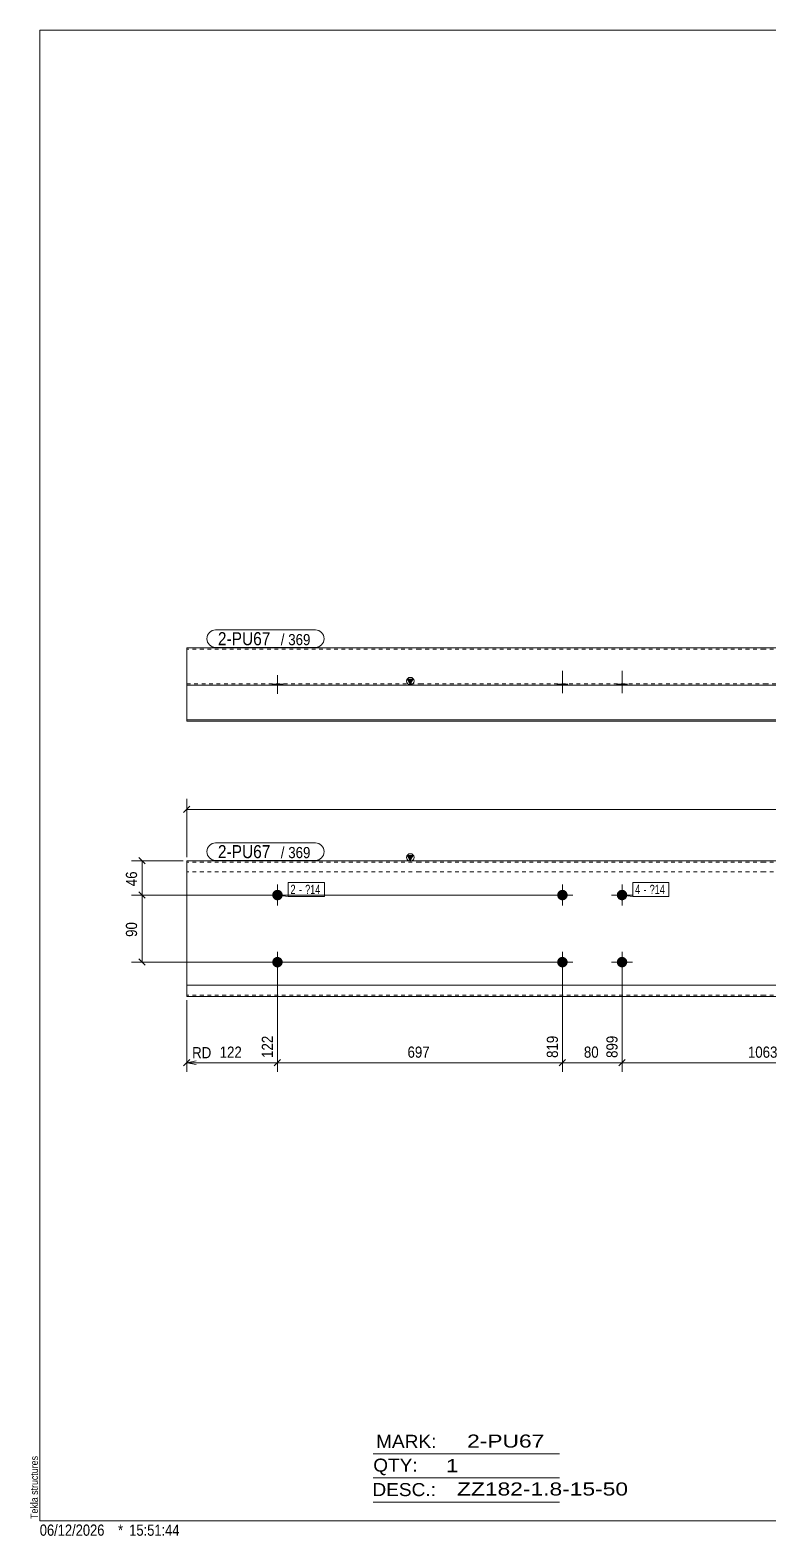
# Model space of a CAD drawing. Header units: millimetres. Extents: x 2 to 579, y 1 to 405.
# Drawn here: x 2.4 to 200.7, y 1 to 405 of the extents above; entities that cross this region are included whole.
import ezdxf

# ---------------------------------------------------------------- set-up
doc = ezdxf.new("R2010")
doc.units = ezdxf.units.MM
doc.linetypes.add('XKITLINE00', pattern=[0])
doc.linetypes.add('XKITLINE01', pattern=[4, 1, -1, 1, -1])
for name, color, linetype, lineweight in [('Bolt', 3, 'Continuous', 0), ('BoltMark', 7, 'Continuous', 0), ('Dimensions', 7, 'Continuous', 0), ('DrawingSheet', 5, 'Continuous', 0), ('OtherObjectType', 7, 'Continuous', 0), ('Part', 2, 'Continuous', 0), ('PartMark', 7, 'Continuous', 0)]:
    doc.layers.add(name, color=color, linetype=linetype, lineweight=lineweight)
doc.styles.add('ARIAL', font='ARIAL.TTF')
doc.styles.add('ARIAL_NARROW', font='ARIALN.TTF')

# ---------------------------------------------------------------- blocks, each defined once
blk = doc.blocks.new('*A1')
at = {"layer": 'Bolt'}
for points in [[(146.68, 172.88), (146.68, 172.84), (146.68, 172.81), (146.67, 172.77), (146.67, 172.74), (146.66, 172.7), (146.66, 172.67), (146.65, 172.64), (146.65, 172.6), (146.64, 172.57), (146.63, 172.54), (146.62, 172.5), (146.61, 172.47), (146.6, 172.44), (146.59, 172.41), (146.57, 172.37), (146.56, 172.34), (146.55, 172.31), (146.53, 172.28), (146.51, 172.25), (146.5, 172.22), (146.48, 172.19), (146.46, 172.16), (146.44, 172.13), (146.42, 172.1), (146.4, 172.08), (146.38, 172.05), (146.36, 172.02), (146.34, 172), (146.32, 171.97), (146.29, 171.94), (146.27, 171.92), (146.25, 171.9), (146.22, 171.87), (146.19, 171.85), (146.17, 171.83), (146.14, 171.81), (146.11, 171.79), (146.09, 171.77), (146.06, 171.75), (146.03, 171.73), (146, 171.71), (145.97, 171.69), (145.94, 171.68), (145.91, 171.66), (145.88, 171.64), (145.85, 171.63), (145.82, 171.62), (145.78, 171.6), (145.75, 171.59), (145.72, 171.58), (145.69, 171.57), (145.65, 171.56), (145.62, 171.55), (145.59, 171.54), (145.55, 171.54), (145.52, 171.53), (145.49, 171.53), (145.45, 171.52), (145.42, 171.52), (145.38, 171.51), (145.35, 171.51), (145.31, 171.51), (145.28, 171.51), (145.25, 171.51), (145.21, 171.51), (145.18, 171.51), (145.14, 171.52), (145.11, 171.52), (145.07, 171.53), (145.04, 171.53), (145.01, 171.54), (144.97, 171.54), (144.94, 171.55), (144.91, 171.56), (144.87, 171.57), (144.84, 171.58), (144.81, 171.59), (144.78, 171.6), (144.74, 171.62), (144.71, 171.63), (144.68, 171.64), (144.65, 171.66), (144.62, 171.68), (144.59, 171.69), (144.56, 171.71), (144.53, 171.73), (144.5, 171.75), (144.47, 171.77), (144.45, 171.79), (144.42, 171.81), (144.39, 171.83), (144.37, 171.85), (144.34, 171.87), (144.31, 171.9), (144.29, 171.92), (144.27, 171.94), (144.24, 171.97), (144.22, 172), (144.2, 172.02), (144.18, 172.05), (144.16, 172.08), (144.14, 172.1), (144.12, 172.13), (144.1, 172.16), (144.08, 172.19), (144.06, 172.22), (144.05, 172.25), (144.03, 172.28), (144.01, 172.31), (144, 172.34), (143.99, 172.37), (143.97, 172.41), (143.96, 172.44), (143.95, 172.47), (143.94, 172.5), (143.93, 172.54), (143.92, 172.57), (143.91, 172.6), (143.91, 172.64), (143.9, 172.67), (143.89, 172.7), (143.89, 172.74), (143.89, 172.77), (143.88, 172.81), (143.88, 172.84), (143.88, 172.88), (143.88, 172.91), (143.88, 172.94), (143.88, 172.98), (143.88, 173.01), (143.89, 173.05), (143.89, 173.08), (143.89, 173.12), (143.9, 173.15), (143.91, 173.18), (143.91, 173.22), (143.92, 173.25), (143.93, 173.28), (143.94, 173.32), (143.95, 173.35), (143.96, 173.38), (143.97, 173.41), (143.99, 173.45), (144, 173.48), (144.01, 173.51), (144.03, 173.54), (144.05, 173.57), (144.06, 173.6), (144.08, 173.63), (144.1, 173.66), (144.12, 173.69), (144.14, 173.72), (144.16, 173.74), (144.18, 173.77), (144.2, 173.8), (144.22, 173.82), (144.24, 173.85), (144.27, 173.88), (144.29, 173.9), (144.31, 173.92), (144.34, 173.95), (144.37, 173.97), (144.39, 173.99), (144.42, 174.01), (144.45, 174.03), (144.47, 174.05), (144.5, 174.07), (144.53, 174.09), (144.56, 174.11), (144.59, 174.13), (144.62, 174.14), (144.65, 174.16), (144.68, 174.18), (144.71, 174.19), (144.74, 174.2), (144.78, 174.22), (144.81, 174.23), (144.84, 174.24), (144.87, 174.25), (144.91, 174.26), (144.94, 174.27), (144.97, 174.28), (145.01, 174.28), (145.04, 174.29), (145.07, 174.29), (145.11, 174.3), (145.14, 174.3), (145.18, 174.31), (145.21, 174.31), (145.25, 174.31), (145.28, 174.31), (145.31, 174.31), (145.35, 174.31), (145.38, 174.31), (145.42, 174.3), (145.45, 174.3), (145.49, 174.29), (145.52, 174.29), (145.55, 174.28), (145.59, 174.28), (145.62, 174.27), (145.65, 174.26), (145.69, 174.25), (145.72, 174.24), (145.75, 174.23), (145.78, 174.22), (145.82, 174.2), (145.85, 174.19), (145.88, 174.18), (145.91, 174.16), (145.94, 174.14), (145.97, 174.13), (146, 174.11), (146.03, 174.09), (146.06, 174.07), (146.09, 174.05), (146.11, 174.03), (146.14, 174.01), (146.17, 173.99), (146.19, 173.97), (146.22, 173.95), (146.25, 173.92), (146.27, 173.9), (146.29, 173.88), (146.32, 173.85), (146.34, 173.82), (146.36, 173.8), (146.38, 173.77), (146.4, 173.74), (146.42, 173.72), (146.44, 173.69), (146.46, 173.66), (146.48, 173.63), (146.5, 173.6), (146.51, 173.57), (146.53, 173.54), (146.55, 173.51), (146.56, 173.48), (146.57, 173.45), (146.59, 173.41), (146.6, 173.38), (146.61, 173.35), (146.62, 173.32), (146.63, 173.28), (146.64, 173.25), (146.65, 173.22), (146.65, 173.18), (146.66, 173.15), (146.66, 173.12), (146.67, 173.08), (146.67, 173.05), (146.68, 173.01), (146.68, 172.98), (146.68, 172.94), (146.68, 172.91)], [(162.68, 172.88), (162.68, 172.84), (162.68, 172.81), (162.67, 172.77), (162.67, 172.74), (162.66, 172.7), (162.66, 172.67), (162.65, 172.64), (162.65, 172.6), (162.64, 172.57), (162.63, 172.54), (162.62, 172.5), (162.61, 172.47), (162.6, 172.44), (162.59, 172.41), (162.57, 172.37), (162.56, 172.34), (162.55, 172.31), (162.53, 172.28), (162.51, 172.25), (162.5, 172.22), (162.48, 172.19), (162.46, 172.16), (162.44, 172.13), (162.42, 172.1), (162.4, 172.08), (162.38, 172.05), (162.36, 172.02), (162.34, 172), (162.32, 171.97), (162.29, 171.94), (162.27, 171.92), (162.25, 171.9), (162.22, 171.87), (162.19, 171.85), (162.17, 171.83), (162.14, 171.81), (162.11, 171.79), (162.09, 171.77), (162.06, 171.75), (162.03, 171.73), (162, 171.71), (161.97, 171.69), (161.94, 171.68), (161.91, 171.66), (161.88, 171.64), (161.85, 171.63), (161.82, 171.62), (161.78, 171.6), (161.75, 171.59), (161.72, 171.58), (161.69, 171.57), (161.65, 171.56), (161.62, 171.55), (161.59, 171.54), (161.55, 171.54), (161.52, 171.53), (161.49, 171.53), (161.45, 171.52), (161.42, 171.52), (161.38, 171.51), (161.35, 171.51), (161.31, 171.51), (161.28, 171.51), (161.25, 171.51), (161.21, 171.51), (161.18, 171.51), (161.14, 171.52), (161.11, 171.52), (161.07, 171.53), (161.04, 171.53), (161.01, 171.54), (160.97, 171.54), (160.94, 171.55), (160.91, 171.56), (160.87, 171.57), (160.84, 171.58), (160.81, 171.59), (160.78, 171.6), (160.74, 171.62), (160.71, 171.63), (160.68, 171.64), (160.65, 171.66), (160.62, 171.68), (160.59, 171.69), (160.56, 171.71), (160.53, 171.73), (160.5, 171.75), (160.47, 171.77), (160.45, 171.79), (160.42, 171.81), (160.39, 171.83), (160.37, 171.85), (160.34, 171.87), (160.31, 171.9), (160.29, 171.92), (160.27, 171.94), (160.24, 171.97), (160.22, 172), (160.2, 172.02), (160.18, 172.05), (160.16, 172.08), (160.14, 172.1), (160.12, 172.13), (160.1, 172.16), (160.08, 172.19), (160.06, 172.22), (160.05, 172.25), (160.03, 172.28), (160.01, 172.31), (160, 172.34), (159.99, 172.37), (159.97, 172.41), (159.96, 172.44), (159.95, 172.47), (159.94, 172.5), (159.93, 172.54), (159.92, 172.57), (159.91, 172.6), (159.91, 172.64), (159.9, 172.67), (159.89, 172.7), (159.89, 172.74), (159.89, 172.77), (159.88, 172.81), (159.88, 172.84), (159.88, 172.88), (159.88, 172.91), (159.88, 172.94), (159.88, 172.98), (159.88, 173.01), (159.89, 173.05), (159.89, 173.08), (159.89, 173.12), (159.9, 173.15), (159.91, 173.18), (159.91, 173.22), (159.92, 173.25), (159.93, 173.28), (159.94, 173.32), (159.95, 173.35), (159.96, 173.38), (159.97, 173.41), (159.99, 173.45), (160, 173.48), (160.01, 173.51), (160.03, 173.54), (160.05, 173.57), (160.06, 173.6), (160.08, 173.63), (160.1, 173.66), (160.12, 173.69), (160.14, 173.72), (160.16, 173.74), (160.18, 173.77), (160.2, 173.8), (160.22, 173.82), (160.24, 173.85), (160.27, 173.88), (160.29, 173.9), (160.31, 173.92), (160.34, 173.95), (160.37, 173.97), (160.39, 173.99), (160.42, 174.01), (160.45, 174.03), (160.47, 174.05), (160.5, 174.07), (160.53, 174.09), (160.56, 174.11), (160.59, 174.13), (160.62, 174.14), (160.65, 174.16), (160.68, 174.18), (160.71, 174.19), (160.74, 174.2), (160.78, 174.22), (160.81, 174.23), (160.84, 174.24), (160.87, 174.25), (160.91, 174.26), (160.94, 174.27), (160.97, 174.28), (161.01, 174.28), (161.04, 174.29), (161.07, 174.29), (161.11, 174.3), (161.14, 174.3), (161.18, 174.31), (161.21, 174.31), (161.25, 174.31), (161.28, 174.31), (161.31, 174.31), (161.35, 174.31), (161.38, 174.31), (161.42, 174.3), (161.45, 174.3), (161.49, 174.29), (161.52, 174.29), (161.55, 174.28), (161.59, 174.28), (161.62, 174.27), (161.65, 174.26), (161.69, 174.25), (161.72, 174.24), (161.75, 174.23), (161.78, 174.22), (161.82, 174.2), (161.85, 174.19), (161.88, 174.18), (161.91, 174.16), (161.94, 174.14), (161.97, 174.13), (162, 174.11), (162.03, 174.09), (162.06, 174.07), (162.09, 174.05), (162.11, 174.03), (162.14, 174.01), (162.17, 173.99), (162.19, 173.97), (162.22, 173.95), (162.25, 173.92), (162.27, 173.9), (162.29, 173.88), (162.32, 173.85), (162.34, 173.82), (162.36, 173.8), (162.38, 173.77), (162.4, 173.74), (162.42, 173.72), (162.44, 173.69), (162.46, 173.66), (162.48, 173.63), (162.5, 173.6), (162.51, 173.57), (162.53, 173.54), (162.55, 173.51), (162.56, 173.48), (162.57, 173.45), (162.59, 173.41), (162.6, 173.38), (162.61, 173.35), (162.62, 173.32), (162.63, 173.28), (162.64, 173.25), (162.65, 173.22), (162.65, 173.18), (162.66, 173.15), (162.66, 173.12), (162.67, 173.08), (162.67, 173.05), (162.68, 173.01), (162.68, 172.98), (162.68, 172.94), (162.68, 172.91)], [(146.68, 154.88), (146.68, 154.84), (146.68, 154.81), (146.67, 154.77), (146.67, 154.74), (146.66, 154.7), (146.66, 154.67), (146.65, 154.64), (146.65, 154.6), (146.64, 154.57), (146.63, 154.54), (146.62, 154.5), (146.61, 154.47), (146.6, 154.44), (146.59, 154.41), (146.57, 154.37), (146.56, 154.34), (146.55, 154.31), (146.53, 154.28), (146.51, 154.25), (146.5, 154.22), (146.48, 154.19), (146.46, 154.16), (146.44, 154.13), (146.42, 154.1), (146.4, 154.08), (146.38, 154.05), (146.36, 154.02), (146.34, 154), (146.32, 153.97), (146.29, 153.94), (146.27, 153.92), (146.25, 153.9), (146.22, 153.87), (146.19, 153.85), (146.17, 153.83), (146.14, 153.81), (146.11, 153.79), (146.09, 153.77), (146.06, 153.75), (146.03, 153.73), (146, 153.71), (145.97, 153.69), (145.94, 153.68), (145.91, 153.66), (145.88, 153.64), (145.85, 153.63), (145.82, 153.62), (145.78, 153.6), (145.75, 153.59), (145.72, 153.58), (145.69, 153.57), (145.65, 153.56), (145.62, 153.55), (145.59, 153.54), (145.55, 153.54), (145.52, 153.53), (145.49, 153.53), (145.45, 153.52), (145.42, 153.52), (145.38, 153.51), (145.35, 153.51), (145.31, 153.51), (145.28, 153.51), (145.25, 153.51), (145.21, 153.51), (145.18, 153.51), (145.14, 153.52), (145.11, 153.52), (145.07, 153.53), (145.04, 153.53), (145.01, 153.54), (144.97, 153.54), (144.94, 153.55), (144.91, 153.56), (144.87, 153.57), (144.84, 153.58), (144.81, 153.59), (144.78, 153.6), (144.74, 153.62), (144.71, 153.63), (144.68, 153.64), (144.65, 153.66), (144.62, 153.68), (144.59, 153.69), (144.56, 153.71), (144.53, 153.73), (144.5, 153.75), (144.47, 153.77), (144.45, 153.79), (144.42, 153.81), (144.39, 153.83), (144.37, 153.85), (144.34, 153.87), (144.31, 153.9), (144.29, 153.92), (144.27, 153.94), (144.24, 153.97), (144.22, 154), (144.2, 154.02), (144.18, 154.05), (144.16, 154.08), (144.14, 154.1), (144.12, 154.13), (144.1, 154.16), (144.08, 154.19), (144.06, 154.22), (144.05, 154.25), (144.03, 154.28), (144.01, 154.31), (144, 154.34), (143.99, 154.37), (143.97, 154.41), (143.96, 154.44), (143.95, 154.47), (143.94, 154.5), (143.93, 154.54), (143.92, 154.57), (143.91, 154.6), (143.91, 154.64), (143.9, 154.67), (143.89, 154.7), (143.89, 154.74), (143.89, 154.77), (143.88, 154.81), (143.88, 154.84), (143.88, 154.88), (143.88, 154.91), (143.88, 154.94), (143.88, 154.98), (143.88, 155.01), (143.89, 155.05), (143.89, 155.08), (143.89, 155.12), (143.9, 155.15), (143.91, 155.18), (143.91, 155.22), (143.92, 155.25), (143.93, 155.28), (143.94, 155.32), (143.95, 155.35), (143.96, 155.38), (143.97, 155.41), (143.99, 155.45), (144, 155.48), (144.01, 155.51), (144.03, 155.54), (144.05, 155.57), (144.06, 155.6), (144.08, 155.63), (144.1, 155.66), (144.12, 155.69), (144.14, 155.72), (144.16, 155.74), (144.18, 155.77), (144.2, 155.8), (144.22, 155.82), (144.24, 155.85), (144.27, 155.88), (144.29, 155.9), (144.31, 155.92), (144.34, 155.95), (144.37, 155.97), (144.39, 155.99), (144.42, 156.01), (144.45, 156.03), (144.47, 156.05), (144.5, 156.07), (144.53, 156.09), (144.56, 156.11), (144.59, 156.13), (144.62, 156.14), (144.65, 156.16), (144.68, 156.18), (144.71, 156.19), (144.74, 156.2), (144.78, 156.22), (144.81, 156.23), (144.84, 156.24), (144.87, 156.25), (144.91, 156.26), (144.94, 156.27), (144.97, 156.28), (145.01, 156.28), (145.04, 156.29), (145.07, 156.29), (145.11, 156.3), (145.14, 156.3), (145.18, 156.31), (145.21, 156.31), (145.25, 156.31), (145.28, 156.31), (145.31, 156.31), (145.35, 156.31), (145.38, 156.31), (145.42, 156.3), (145.45, 156.3), (145.49, 156.29), (145.52, 156.29), (145.55, 156.28), (145.59, 156.28), (145.62, 156.27), (145.65, 156.26), (145.69, 156.25), (145.72, 156.24), (145.75, 156.23), (145.78, 156.22), (145.82, 156.2), (145.85, 156.19), (145.88, 156.18), (145.91, 156.16), (145.94, 156.14), (145.97, 156.13), (146, 156.11), (146.03, 156.09), (146.06, 156.07), (146.09, 156.05), (146.11, 156.03), (146.14, 156.01), (146.17, 155.99), (146.19, 155.97), (146.22, 155.95), (146.25, 155.92), (146.27, 155.9), (146.29, 155.88), (146.32, 155.85), (146.34, 155.82), (146.36, 155.8), (146.38, 155.77), (146.4, 155.74), (146.42, 155.72), (146.44, 155.69), (146.46, 155.66), (146.48, 155.63), (146.5, 155.6), (146.51, 155.57), (146.53, 155.54), (146.55, 155.51), (146.56, 155.48), (146.57, 155.45), (146.59, 155.41), (146.6, 155.38), (146.61, 155.35), (146.62, 155.32), (146.63, 155.28), (146.64, 155.25), (146.65, 155.22), (146.65, 155.18), (146.66, 155.15), (146.66, 155.12), (146.67, 155.08), (146.67, 155.05), (146.68, 155.01), (146.68, 154.98), (146.68, 154.94), (146.68, 154.91)], [(162.68, 154.88), (162.68, 154.84), (162.68, 154.81), (162.67, 154.77), (162.67, 154.74), (162.66, 154.7), (162.66, 154.67), (162.65, 154.64), (162.65, 154.6), (162.64, 154.57), (162.63, 154.54), (162.62, 154.5), (162.61, 154.47), (162.6, 154.44), (162.59, 154.41), (162.57, 154.37), (162.56, 154.34), (162.55, 154.31), (162.53, 154.28), (162.51, 154.25), (162.5, 154.22), (162.48, 154.19), (162.46, 154.16), (162.44, 154.13), (162.42, 154.1), (162.4, 154.08), (162.38, 154.05), (162.36, 154.02), (162.34, 154), (162.32, 153.97), (162.29, 153.94), (162.27, 153.92), (162.25, 153.9), (162.22, 153.87), (162.19, 153.85), (162.17, 153.83), (162.14, 153.81), (162.11, 153.79), (162.09, 153.77), (162.06, 153.75), (162.03, 153.73), (162, 153.71), (161.97, 153.69), (161.94, 153.68), (161.91, 153.66), (161.88, 153.64), (161.85, 153.63), (161.82, 153.62), (161.78, 153.6), (161.75, 153.59), (161.72, 153.58), (161.69, 153.57), (161.65, 153.56), (161.62, 153.55), (161.59, 153.54), (161.55, 153.54), (161.52, 153.53), (161.49, 153.53), (161.45, 153.52), (161.42, 153.52), (161.38, 153.51), (161.35, 153.51), (161.31, 153.51), (161.28, 153.51), (161.25, 153.51), (161.21, 153.51), (161.18, 153.51), (161.14, 153.52), (161.11, 153.52), (161.07, 153.53), (161.04, 153.53), (161.01, 153.54), (160.97, 153.54), (160.94, 153.55), (160.91, 153.56), (160.87, 153.57), (160.84, 153.58), (160.81, 153.59), (160.78, 153.6), (160.74, 153.62), (160.71, 153.63), (160.68, 153.64), (160.65, 153.66), (160.62, 153.68), (160.59, 153.69), (160.56, 153.71), (160.53, 153.73), (160.5, 153.75), (160.47, 153.77), (160.45, 153.79), (160.42, 153.81), (160.39, 153.83), (160.37, 153.85), (160.34, 153.87), (160.31, 153.9), (160.29, 153.92), (160.27, 153.94), (160.24, 153.97), (160.22, 154), (160.2, 154.02), (160.18, 154.05), (160.16, 154.08), (160.14, 154.1), (160.12, 154.13), (160.1, 154.16), (160.08, 154.19), (160.06, 154.22), (160.05, 154.25), (160.03, 154.28), (160.01, 154.31), (160, 154.34), (159.99, 154.37), (159.97, 154.41), (159.96, 154.44), (159.95, 154.47), (159.94, 154.5), (159.93, 154.54), (159.92, 154.57), (159.91, 154.6), (159.91, 154.64), (159.9, 154.67), (159.89, 154.7), (159.89, 154.74), (159.89, 154.77), (159.88, 154.81), (159.88, 154.84), (159.88, 154.88), (159.88, 154.91), (159.88, 154.94), (159.88, 154.98), (159.88, 155.01), (159.89, 155.05), (159.89, 155.08), (159.89, 155.12), (159.9, 155.15), (159.91, 155.18), (159.91, 155.22), (159.92, 155.25), (159.93, 155.28), (159.94, 155.32), (159.95, 155.35), (159.96, 155.38), (159.97, 155.41), (159.99, 155.45), (160, 155.48), (160.01, 155.51), (160.03, 155.54), (160.05, 155.57), (160.06, 155.6), (160.08, 155.63), (160.1, 155.66), (160.12, 155.69), (160.14, 155.72), (160.16, 155.74), (160.18, 155.77), (160.2, 155.8), (160.22, 155.82), (160.24, 155.85), (160.27, 155.88), (160.29, 155.9), (160.31, 155.92), (160.34, 155.95), (160.37, 155.97), (160.39, 155.99), (160.42, 156.01), (160.45, 156.03), (160.47, 156.05), (160.5, 156.07), (160.53, 156.09), (160.56, 156.11), (160.59, 156.13), (160.62, 156.14), (160.65, 156.16), (160.68, 156.18), (160.71, 156.19), (160.74, 156.2), (160.78, 156.22), (160.81, 156.23), (160.84, 156.24), (160.87, 156.25), (160.91, 156.26), (160.94, 156.27), (160.97, 156.28), (161.01, 156.28), (161.04, 156.29), (161.07, 156.29), (161.11, 156.3), (161.14, 156.3), (161.18, 156.31), (161.21, 156.31), (161.25, 156.31), (161.28, 156.31), (161.31, 156.31), (161.35, 156.31), (161.38, 156.31), (161.42, 156.3), (161.45, 156.3), (161.49, 156.29), (161.52, 156.29), (161.55, 156.28), (161.59, 156.28), (161.62, 156.27), (161.65, 156.26), (161.69, 156.25), (161.72, 156.24), (161.75, 156.23), (161.78, 156.22), (161.82, 156.2), (161.85, 156.19), (161.88, 156.18), (161.91, 156.16), (161.94, 156.14), (161.97, 156.13), (162, 156.11), (162.03, 156.09), (162.06, 156.07), (162.09, 156.05), (162.11, 156.03), (162.14, 156.01), (162.17, 155.99), (162.19, 155.97), (162.22, 155.95), (162.25, 155.92), (162.27, 155.9), (162.29, 155.88), (162.32, 155.85), (162.34, 155.82), (162.36, 155.8), (162.38, 155.77), (162.4, 155.74), (162.42, 155.72), (162.44, 155.69), (162.46, 155.66), (162.48, 155.63), (162.5, 155.6), (162.51, 155.57), (162.53, 155.54), (162.55, 155.51), (162.56, 155.48), (162.57, 155.45), (162.59, 155.41), (162.6, 155.38), (162.61, 155.35), (162.62, 155.32), (162.63, 155.28), (162.64, 155.25), (162.65, 155.22), (162.65, 155.18), (162.66, 155.15), (162.66, 155.12), (162.67, 155.08), (162.67, 155.05), (162.68, 155.01), (162.68, 154.98), (162.68, 154.94), (162.68, 154.91)]]:
    blk.add_hatch(color=3, dxfattribs=at).paths.add_polyline_path(points, flags=17)
at = {"layer": 'Bolt', "color": 3, "linetype": 'XKITLINE00', "lineweight": 0}
for p, q in [((145.28, 175.71), (145.28, 170.11)), ((161.28, 175.71), (161.28, 170.11)), ((148.08, 172.91), (142.48, 172.91)), ((164.08, 172.91), (158.48, 172.91)), ((145.28, 157.71), (145.28, 152.11)), ((161.28, 157.71), (161.28, 152.11)), ((148.08, 154.91), (142.48, 154.91)), ((164.08, 154.91), (158.48, 154.91))]:
    blk.add_line(p, q, dxfattribs=at)
blk = doc.blocks.new('*A2')
at = {"layer": 'Bolt'}
for points in [[(70.19, 172.88), (70.19, 172.84), (70.19, 172.81), (70.19, 172.77), (70.18, 172.74), (70.18, 172.7), (70.17, 172.67), (70.16, 172.64), (70.16, 172.6), (70.15, 172.57), (70.14, 172.54), (70.13, 172.5), (70.12, 172.47), (70.11, 172.44), (70.1, 172.41), (70.09, 172.37), (70.07, 172.34), (70.06, 172.31), (70.04, 172.28), (70.03, 172.25), (70.01, 172.22), (69.99, 172.19), (69.97, 172.16), (69.96, 172.13), (69.94, 172.1), (69.92, 172.08), (69.9, 172.05), (69.87, 172.02), (69.85, 172), (69.83, 171.97), (69.81, 171.94), (69.78, 171.92), (69.76, 171.9), (69.73, 171.87), (69.71, 171.85), (69.68, 171.83), (69.65, 171.81), (69.63, 171.79), (69.6, 171.77), (69.57, 171.75), (69.54, 171.73), (69.51, 171.71), (69.48, 171.69), (69.45, 171.68), (69.42, 171.66), (69.39, 171.64), (69.36, 171.63), (69.33, 171.62), (69.3, 171.6), (69.26, 171.59), (69.23, 171.58), (69.2, 171.57), (69.17, 171.56), (69.13, 171.55), (69.1, 171.54), (69.07, 171.54), (69.03, 171.53), (69, 171.53), (68.96, 171.52), (68.93, 171.52), (68.89, 171.51), (68.86, 171.51), (68.83, 171.51), (68.79, 171.51), (68.76, 171.51), (68.72, 171.51), (68.69, 171.51), (68.65, 171.52), (68.62, 171.52), (68.59, 171.53), (68.55, 171.53), (68.52, 171.54), (68.49, 171.54), (68.45, 171.55), (68.42, 171.56), (68.39, 171.57), (68.35, 171.58), (68.32, 171.59), (68.29, 171.6), (68.26, 171.62), (68.22, 171.63), (68.19, 171.64), (68.16, 171.66), (68.13, 171.68), (68.1, 171.69), (68.07, 171.71), (68.04, 171.73), (68.01, 171.75), (67.99, 171.77), (67.96, 171.79), (67.93, 171.81), (67.9, 171.83), (67.88, 171.85), (67.85, 171.87), (67.83, 171.9), (67.8, 171.92), (67.78, 171.94), (67.75, 171.97), (67.73, 172), (67.71, 172.02), (67.69, 172.05), (67.67, 172.08), (67.65, 172.1), (67.63, 172.13), (67.61, 172.16), (67.59, 172.19), (67.57, 172.22), (67.56, 172.25), (67.54, 172.28), (67.53, 172.31), (67.51, 172.34), (67.5, 172.37), (67.49, 172.41), (67.47, 172.44), (67.46, 172.47), (67.45, 172.5), (67.44, 172.54), (67.43, 172.57), (67.43, 172.6), (67.42, 172.64), (67.41, 172.67), (67.41, 172.7), (67.4, 172.74), (67.4, 172.77), (67.4, 172.81), (67.39, 172.84), (67.39, 172.88), (67.39, 172.91), (67.39, 172.94), (67.39, 172.98), (67.4, 173.01), (67.4, 173.05), (67.4, 173.08), (67.41, 173.12), (67.41, 173.15), (67.42, 173.18), (67.43, 173.22), (67.43, 173.25), (67.44, 173.28), (67.45, 173.32), (67.46, 173.35), (67.47, 173.38), (67.49, 173.41), (67.5, 173.45), (67.51, 173.48), (67.53, 173.51), (67.54, 173.54), (67.56, 173.57), (67.57, 173.6), (67.59, 173.63), (67.61, 173.66), (67.63, 173.69), (67.65, 173.72), (67.67, 173.74), (67.69, 173.77), (67.71, 173.8), (67.73, 173.82), (67.75, 173.85), (67.78, 173.88), (67.8, 173.9), (67.83, 173.92), (67.85, 173.95), (67.88, 173.97), (67.9, 173.99), (67.93, 174.01), (67.96, 174.03), (67.99, 174.05), (68.01, 174.07), (68.04, 174.09), (68.07, 174.11), (68.1, 174.13), (68.13, 174.14), (68.16, 174.16), (68.19, 174.18), (68.22, 174.19), (68.26, 174.2), (68.29, 174.22), (68.32, 174.23), (68.35, 174.24), (68.39, 174.25), (68.42, 174.26), (68.45, 174.27), (68.49, 174.28), (68.52, 174.28), (68.55, 174.29), (68.59, 174.29), (68.62, 174.3), (68.65, 174.3), (68.69, 174.31), (68.72, 174.31), (68.76, 174.31), (68.79, 174.31), (68.83, 174.31), (68.86, 174.31), (68.89, 174.31), (68.93, 174.3), (68.96, 174.3), (69, 174.29), (69.03, 174.29), (69.07, 174.28), (69.1, 174.28), (69.13, 174.27), (69.17, 174.26), (69.2, 174.25), (69.23, 174.24), (69.26, 174.23), (69.3, 174.22), (69.33, 174.2), (69.36, 174.19), (69.39, 174.18), (69.42, 174.16), (69.45, 174.14), (69.48, 174.13), (69.51, 174.11), (69.54, 174.09), (69.57, 174.07), (69.6, 174.05), (69.63, 174.03), (69.65, 174.01), (69.68, 173.99), (69.71, 173.97), (69.73, 173.95), (69.76, 173.92), (69.78, 173.9), (69.81, 173.88), (69.83, 173.85), (69.85, 173.82), (69.87, 173.8), (69.9, 173.77), (69.92, 173.74), (69.94, 173.72), (69.96, 173.69), (69.97, 173.66), (69.99, 173.63), (70.01, 173.6), (70.03, 173.57), (70.04, 173.54), (70.06, 173.51), (70.07, 173.48), (70.09, 173.45), (70.1, 173.41), (70.11, 173.38), (70.12, 173.35), (70.13, 173.32), (70.14, 173.28), (70.15, 173.25), (70.16, 173.22), (70.16, 173.18), (70.17, 173.15), (70.18, 173.12), (70.18, 173.08), (70.19, 173.05), (70.19, 173.01), (70.19, 172.98), (70.19, 172.94), (70.19, 172.91)], [(70.19, 154.88), (70.19, 154.84), (70.19, 154.81), (70.19, 154.77), (70.18, 154.74), (70.18, 154.7), (70.17, 154.67), (70.16, 154.64), (70.16, 154.6), (70.15, 154.57), (70.14, 154.54), (70.13, 154.5), (70.12, 154.47), (70.11, 154.44), (70.1, 154.41), (70.09, 154.37), (70.07, 154.34), (70.06, 154.31), (70.04, 154.28), (70.03, 154.25), (70.01, 154.22), (69.99, 154.19), (69.97, 154.16), (69.96, 154.13), (69.94, 154.1), (69.92, 154.08), (69.9, 154.05), (69.87, 154.02), (69.85, 154), (69.83, 153.97), (69.81, 153.94), (69.78, 153.92), (69.76, 153.9), (69.73, 153.87), (69.71, 153.85), (69.68, 153.83), (69.65, 153.81), (69.63, 153.79), (69.6, 153.77), (69.57, 153.75), (69.54, 153.73), (69.51, 153.71), (69.48, 153.69), (69.45, 153.68), (69.42, 153.66), (69.39, 153.64), (69.36, 153.63), (69.33, 153.62), (69.3, 153.6), (69.26, 153.59), (69.23, 153.58), (69.2, 153.57), (69.17, 153.56), (69.13, 153.55), (69.1, 153.54), (69.07, 153.54), (69.03, 153.53), (69, 153.53), (68.96, 153.52), (68.93, 153.52), (68.89, 153.51), (68.86, 153.51), (68.83, 153.51), (68.79, 153.51), (68.76, 153.51), (68.72, 153.51), (68.69, 153.51), (68.65, 153.52), (68.62, 153.52), (68.59, 153.53), (68.55, 153.53), (68.52, 153.54), (68.49, 153.54), (68.45, 153.55), (68.42, 153.56), (68.39, 153.57), (68.35, 153.58), (68.32, 153.59), (68.29, 153.6), (68.26, 153.62), (68.22, 153.63), (68.19, 153.64), (68.16, 153.66), (68.13, 153.68), (68.1, 153.69), (68.07, 153.71), (68.04, 153.73), (68.01, 153.75), (67.99, 153.77), (67.96, 153.79), (67.93, 153.81), (67.9, 153.83), (67.88, 153.85), (67.85, 153.87), (67.83, 153.9), (67.8, 153.92), (67.78, 153.94), (67.75, 153.97), (67.73, 154), (67.71, 154.02), (67.69, 154.05), (67.67, 154.08), (67.65, 154.1), (67.63, 154.13), (67.61, 154.16), (67.59, 154.19), (67.57, 154.22), (67.56, 154.25), (67.54, 154.28), (67.53, 154.31), (67.51, 154.34), (67.5, 154.37), (67.49, 154.41), (67.47, 154.44), (67.46, 154.47), (67.45, 154.5), (67.44, 154.54), (67.43, 154.57), (67.43, 154.6), (67.42, 154.64), (67.41, 154.67), (67.41, 154.7), (67.4, 154.74), (67.4, 154.77), (67.4, 154.81), (67.39, 154.84), (67.39, 154.88), (67.39, 154.91), (67.39, 154.94), (67.39, 154.98), (67.4, 155.01), (67.4, 155.05), (67.4, 155.08), (67.41, 155.12), (67.41, 155.15), (67.42, 155.18), (67.43, 155.22), (67.43, 155.25), (67.44, 155.28), (67.45, 155.32), (67.46, 155.35), (67.47, 155.38), (67.49, 155.41), (67.5, 155.45), (67.51, 155.48), (67.53, 155.51), (67.54, 155.54), (67.56, 155.57), (67.57, 155.6), (67.59, 155.63), (67.61, 155.66), (67.63, 155.69), (67.65, 155.72), (67.67, 155.74), (67.69, 155.77), (67.71, 155.8), (67.73, 155.82), (67.75, 155.85), (67.78, 155.88), (67.8, 155.9), (67.83, 155.92), (67.85, 155.95), (67.88, 155.97), (67.9, 155.99), (67.93, 156.01), (67.96, 156.03), (67.99, 156.05), (68.01, 156.07), (68.04, 156.09), (68.07, 156.11), (68.1, 156.13), (68.13, 156.14), (68.16, 156.16), (68.19, 156.18), (68.22, 156.19), (68.26, 156.2), (68.29, 156.22), (68.32, 156.23), (68.35, 156.24), (68.39, 156.25), (68.42, 156.26), (68.45, 156.27), (68.49, 156.28), (68.52, 156.28), (68.55, 156.29), (68.59, 156.29), (68.62, 156.3), (68.65, 156.3), (68.69, 156.31), (68.72, 156.31), (68.76, 156.31), (68.79, 156.31), (68.83, 156.31), (68.86, 156.31), (68.89, 156.31), (68.93, 156.3), (68.96, 156.3), (69, 156.29), (69.03, 156.29), (69.07, 156.28), (69.1, 156.28), (69.13, 156.27), (69.17, 156.26), (69.2, 156.25), (69.23, 156.24), (69.26, 156.23), (69.3, 156.22), (69.33, 156.2), (69.36, 156.19), (69.39, 156.18), (69.42, 156.16), (69.45, 156.14), (69.48, 156.13), (69.51, 156.11), (69.54, 156.09), (69.57, 156.07), (69.6, 156.05), (69.63, 156.03), (69.65, 156.01), (69.68, 155.99), (69.71, 155.97), (69.73, 155.95), (69.76, 155.92), (69.78, 155.9), (69.81, 155.88), (69.83, 155.85), (69.85, 155.82), (69.87, 155.8), (69.9, 155.77), (69.92, 155.74), (69.94, 155.72), (69.96, 155.69), (69.97, 155.66), (69.99, 155.63), (70.01, 155.6), (70.03, 155.57), (70.04, 155.54), (70.06, 155.51), (70.07, 155.48), (70.09, 155.45), (70.1, 155.41), (70.11, 155.38), (70.12, 155.35), (70.13, 155.32), (70.14, 155.28), (70.15, 155.25), (70.16, 155.22), (70.16, 155.18), (70.17, 155.15), (70.18, 155.12), (70.18, 155.08), (70.19, 155.05), (70.19, 155.01), (70.19, 154.98), (70.19, 154.94), (70.19, 154.91)]]:
    blk.add_hatch(color=3, dxfattribs=at).paths.add_polyline_path(points, flags=17)
at = {"layer": 'Bolt', "color": 3, "linetype": 'XKITLINE00', "lineweight": 0}
for p, q in [((68.79, 175.71), (68.79, 170.11)), ((71.59, 172.91), (65.99, 172.91)), ((68.79, 157.71), (68.79, 152.11)), ((71.59, 154.91), (65.99, 154.91))]:
    blk.add_line(p, q, dxfattribs=at)
blk = doc.blocks.new('*A5')
at = {"layer": 'Part'}
blk.add_hatch(color=2, dxfattribs=at).paths.add_polyline_path([(103.65, 183.51), (105.25, 183.51), (104.45, 182.11)], flags=17)
at = {"layer": 'Part', "color": 2, "linetype": 'XKITLINE00', "lineweight": 0}
for p, q in [((44.45, 145.71), (44.45, 182.11)), ((106.99, 182.11), (44.45, 182.11)), ((104.45, 182.11), (103.65, 183.51)), ((103.65, 183.51), (105.25, 183.51)), ((105.25, 183.51), (104.45, 182.11)), ((199.47, 182.11), (107.09, 182.11)), ((275.96, 182.11), (199.57, 182.11)), ((368.45, 182.11), (276.06, 182.11)), ((414.74, 182.11), (368.55, 182.11)), ((414.74, 182.11), (414.74, 145.71)), ((106.99, 148.71), (44.45, 148.71)), ((44.45, 145.71), (106.99, 145.71)), ((199.47, 148.71), (107.09, 148.71)), ((107.09, 145.71), (199.47, 145.71)), ((275.96, 148.71), (199.57, 148.71)), ((199.57, 145.71), (275.96, 145.71)), ((368.45, 148.71), (276.06, 148.71)), ((276.06, 145.71), (368.45, 145.71)), ((414.74, 148.71), (368.55, 148.71)), ((368.55, 145.71), (414.74, 145.71))]:
    blk.add_line(p, q, dxfattribs=at)
at = {"layer": 'Part', "color": 7, "linetype": 'XKITLINE01', "lineweight": 0}
for p, q in [((106.99, 181.75), (44.45, 181.75)), ((106.99, 179.11), (44.45, 179.11)), ((199.47, 181.75), (107.09, 181.75)), ((199.47, 179.11), (107.09, 179.11)), ((275.96, 181.75), (199.57, 181.75)), ((275.96, 179.11), (199.57, 179.11)), ((368.45, 181.75), (276.06, 181.75)), ((368.45, 179.11), (276.06, 179.11)), ((414.74, 181.75), (368.55, 181.75)), ((414.74, 179.11), (368.55, 179.11)), ((106.99, 146.07), (44.45, 146.07)), ((199.47, 146.07), (107.09, 146.07)), ((275.96, 146.07), (199.57, 146.07)), ((368.45, 146.07), (276.06, 146.07)), ((414.74, 146.07), (368.55, 146.07))]:
    blk.add_line(p, q, dxfattribs=at)
at = {"layer": 'Part', "color": 2, "linetype": 'XKITLINE00', "lineweight": 0}
blk.add_circle((104.45, 183.01), 1, dxfattribs=at)
blk = doc.blocks.new('*A6')
at = {"layer": 'Bolt'}
for points in [[(143.88, 229.25), (143.88, 229.61), (146.68, 229.61), (146.68, 229.25)], [(143.88, 229.25), (143.88, 229.61), (146.68, 229.61), (146.68, 229.25)], [(159.88, 229.25), (159.88, 229.61), (162.68, 229.61), (162.68, 229.25)], [(159.88, 229.25), (159.88, 229.61), (162.68, 229.61), (162.68, 229.25)]]:
    blk.add_hatch(color=3, dxfattribs=at).paths.add_polyline_path(points, flags=17)
at = {"layer": 'Bolt', "color": 3, "linetype": 'XKITLINE00', "lineweight": 0}
for p, q in [((145.28, 233.11), (145.28, 227.11)), ((145.28, 233.11), (145.28, 227.11)), ((161.28, 233.11), (161.28, 227.11)), ((161.28, 233.11), (161.28, 227.11)), ((143.88, 229.61), (143.88, 229.25)), ((143.88, 229.61), (143.88, 229.25)), ((146.68, 229.61), (146.68, 229.25)), ((146.68, 229.61), (146.68, 229.25)), ((159.88, 229.61), (159.88, 229.25)), ((159.88, 229.61), (159.88, 229.25)), ((162.68, 229.61), (162.68, 229.25)), ((162.68, 229.61), (162.68, 229.25))]:
    blk.add_line(p, q, dxfattribs=at)
blk = doc.blocks.new('*A7')
at = {"layer": 'Bolt'}
blk.add_hatch(color=3, dxfattribs=at).paths.add_polyline_path([(67.39, 229.25), (67.39, 229.61), (70.19, 229.61), (70.19, 229.25)], flags=17)
blk.add_hatch(color=3, dxfattribs=at).paths.add_polyline_path([(67.39, 229.25), (67.39, 229.61), (70.19, 229.61), (70.19, 229.25)], flags=17)
at = {"layer": 'Bolt', "color": 3, "linetype": 'XKITLINE00', "lineweight": 0}
for p, q in [((68.79, 231.93), (68.79, 226.93)), ((68.79, 231.93), (68.79, 226.93)), ((67.39, 229.61), (67.39, 229.25)), ((67.39, 229.61), (67.39, 229.25)), ((70.19, 229.61), (70.19, 229.25)), ((70.19, 229.61), (70.19, 229.25))]:
    blk.add_line(p, q, dxfattribs=at)
blk = doc.blocks.new('*A10')
at = {"layer": 'Part'}
blk.add_hatch(color=2, dxfattribs=at).paths.add_polyline_path([(103.65, 230.83), (105.25, 230.83), (104.45, 229.43)], flags=17)
at = {"layer": 'Part', "color": 2, "linetype": 'XKITLINE00', "lineweight": 0}
for p, q in [((44.45, 219.97), (44.45, 239.25)), ((106.99, 239.25), (44.45, 239.25)), ((199.47, 239.25), (107.09, 239.25)), ((275.96, 239.25), (199.57, 239.25)), ((368.45, 239.25), (276.06, 239.25)), ((414.74, 239.25), (368.55, 239.25)), ((414.74, 239.25), (414.74, 219.97)), ((104.45, 229.43), (103.65, 230.83)), ((103.65, 230.83), (105.25, 230.83)), ((105.25, 230.83), (104.45, 229.43)), ((106.99, 229.25), (44.45, 229.25)), ((199.47, 229.25), (107.09, 229.25)), ((275.96, 229.25), (199.57, 229.25)), ((368.45, 229.25), (276.06, 229.25)), ((414.74, 229.25), (368.55, 229.25)), ((44.45, 219.61), (44.45, 219.97)), ((44.45, 219.97), (106.99, 219.97)), ((106.99, 219.61), (44.45, 219.61)), ((107.09, 219.97), (199.47, 219.97)), ((199.47, 219.61), (107.09, 219.61)), ((199.57, 219.97), (275.96, 219.97)), ((275.96, 219.61), (199.57, 219.61)), ((276.06, 219.97), (368.45, 219.97)), ((368.45, 219.61), (276.06, 219.61)), ((368.55, 219.97), (414.74, 219.97)), ((414.74, 219.61), (368.55, 219.61)), ((414.74, 219.97), (414.74, 219.61))]:
    blk.add_line(p, q, dxfattribs=at)
at = {"layer": 'Part', "color": 7, "linetype": 'XKITLINE01', "lineweight": 0}
for p, q in [((106.99, 238.89), (44.45, 238.89)), ((199.47, 238.89), (107.09, 238.89)), ((275.96, 238.89), (199.57, 238.89)), ((368.45, 238.89), (276.06, 238.89)), ((414.74, 238.89), (368.55, 238.89)), ((44.45, 229.61), (106.99, 229.61)), ((107.09, 229.61), (199.47, 229.61)), ((199.57, 229.61), (275.96, 229.61)), ((276.06, 229.61), (368.45, 229.61)), ((368.55, 229.61), (414.74, 229.61))]:
    blk.add_line(p, q, dxfattribs=at)
at = {"layer": 'Part', "color": 2, "linetype": 'XKITLINE00', "lineweight": 0}
blk.add_circle((104.45, 230.33), 1, dxfattribs=at)
blk = doc.blocks.new('*A11')
at = {"layer": 'DrawingSheet', "color": 5, "linetype": 'XKITLINE00', "lineweight": 0}
for p, q in [((579, 405), (5, 405)), ((5, 405), (5, 5)), ((579, 5), (579, 405)), ((5, 5), (579, 5))]:
    blk.add_line(p, q, dxfattribs=at)
at = {"layer": 'DrawingSheet', "color": 5, "style": 'ARIAL', "width": 0.85}
blk.add_text('Tekla structures', height=2, rotation=90, dxfattribs=at).set_placement((4.5, 5.5))
blk = doc.blocks.new('*A15')
at = {"layer": 'OtherObjectType', "color": 6, "linetype": 'XKITLINE00', "lineweight": 0}
for p, q in [((94.5, 23), (144.5, 23)), ((94.5, 16.5), (144.5, 16.5)), ((94.5, 10), (144.5, 10))]:
    blk.add_line(p, q, dxfattribs=at)
at = {"layer": 'OtherObjectType', "color": 6, "style": 'ARIAL_NARROW'}
for s, width, p in [('MARK:', 1.275, (95.27, 24.58)), ('2-PU67', 1.525501, (119.69, 24.65)), ('QTY:', 1.275, (94.5, 18.19)), ('1', 1.525501, (113.99, 18.05)), ('DESC.:', 1.275, (94.29, 11.63)), ('ZZ182-1.8-15-50', 1.525501, (117, 11.79))]:
    blk.add_text(s, height=3.5, dxfattribs=dict(at, width=width)).set_placement(p)
blk = doc.blocks.new('*A18')
at = {"layer": 'OtherObjectType', "color": 7, "style": 'ARIAL_NARROW', "width": 1.008832}
for s, p in [('06/12/2026', (4.99, 1)), ('*', (26, 1)), ('15:51:44', (29, 1))]:
    blk.add_text(s, height=3, dxfattribs=at).set_placement(p)
blk = doc.blocks.new('*A21')
at = {"layer": 'Dimensions', "color": 7, "linetype": 'XKITLINE00', "lineweight": 0}
for p, q in [((31.6, 173.76), (33.3, 172.06)), ((144.28, 172.91), (29.6, 172.91)), ((32.45, 154.91), (32.45, 172.91)), ((144.28, 154.91), (29.6, 154.91)), ((31.6, 155.76), (33.3, 154.06))]:
    blk.add_line(p, q, dxfattribs=at)
at = {"layer": 'Dimensions', "color": 3}
for p in [(32.45, 172.91), (32.45, 154.91)]:
    blk.add_point(p, dxfattribs=at)
at = {"layer": 'Dimensions', "color": 3, "style": 'ARIAL', "width": 0.85}
blk.add_text('90', height=3, rotation=90.0002, dxfattribs=at).set_placement((31.1, 161.68))
blk = doc.blocks.new('*A22')
at = {"layer": 'Dimensions', "color": 7, "linetype": 'XKITLINE00', "lineweight": 0}
for p, q in [((43.45, 182.11), (29.6, 182.11)), ((31.6, 182.96), (33.3, 181.26)), ((32.45, 172.91), (32.45, 182.11)), ((31.6, 173.76), (33.3, 172.06)), ((144.28, 172.91), (29.6, 172.91))]:
    blk.add_line(p, q, dxfattribs=at)
at = {"layer": 'Dimensions', "color": 3}
for p in [(32.45, 182.11), (32.45, 172.91)]:
    blk.add_point(p, dxfattribs=at)
at = {"layer": 'Dimensions', "color": 3, "style": 'ARIAL', "width": 0.85}
blk.add_text('46', height=3, rotation=90.0002, dxfattribs=at).set_placement((31.1, 175.28))
blk = doc.blocks.new('*A23')
at = {"layer": 'Dimensions', "color": 7, "linetype": 'XKITLINE00', "lineweight": 0}
for p, q in [((44.45, 183.11), (44.45, 198.76)), ((414.74, 183.11), (414.74, 198.76)), ((45.3, 196.76), (43.6, 195.06)), ((44.45, 195.91), (414.74, 195.91)), ((415.59, 196.76), (413.89, 195.06))]:
    blk.add_line(p, q, dxfattribs=at)
at = {"layer": 'Dimensions', "color": 3}
for p in [(44.45, 195.91), (414.74, 195.91)]:
    blk.add_point(p, dxfattribs=at)
at = {"layer": 'Dimensions', "color": 3, "style": 'ARIAL', "width": 0.85}
blk.add_text('3122', height=3, dxfattribs=at).set_placement((225.15, 197.26))
blk = doc.blocks.new('*A24')
at = {"layer": 'Dimensions', "color": 7, "linetype": 'XKITLINE00', "lineweight": 0}
for p, q in [((68.79, 153.91), (68.79, 125.51)), ((44.45, 144.71), (44.45, 125.51)), ((44.45, 144.71), (44.45, 125.51)), ((45.3, 128.76), (43.6, 127.06)), ((46.95, 128.41), (44.45, 127.91)), ((44.45, 127.91), (68.79, 127.91)), ((46.95, 127.41), (44.45, 127.91)), ((51.67, 127.91), (44.45, 127.91)), ((69.64, 128.76), (67.94, 127.06))]:
    blk.add_line(p, q, dxfattribs=at)
at = {"layer": 'Dimensions', "color": 3}
for p in [(44.45, 127.91), (68.79, 127.91)]:
    blk.add_point(p, dxfattribs=at)
at = {"layer": 'Dimensions', "color": 7}
blk.add_point((44.45, 127.91), dxfattribs=at)
at = {"layer": 'Dimensions', "color": 3, "style": 'ARIAL', "width": 0.85}
blk.add_text('122', height=3, rotation=90.0002, dxfattribs=at).set_placement((67.59, 129.21))
for s, p in [('RD', (45.89, 129.11)), ('122', (53.28, 129.26))]:
    blk.add_text(s, height=3, dxfattribs=at).set_placement(p)
blk = doc.blocks.new('*A25')
at = {"layer": 'Dimensions', "color": 7, "linetype": 'XKITLINE00', "lineweight": 0}
for p, q in [((68.79, 153.91), (68.79, 125.51)), ((145.28, 153.91), (145.28, 125.51)), ((69.64, 128.76), (67.94, 127.06)), ((68.79, 127.91), (145.28, 127.91)), ((146.13, 128.76), (144.43, 127.06))]:
    blk.add_line(p, q, dxfattribs=at)
at = {"layer": 'Dimensions', "color": 3}
for p in [(68.79, 127.91), (145.28, 127.91)]:
    blk.add_point(p, dxfattribs=at)
at = {"layer": 'Dimensions', "color": 3, "style": 'ARIAL', "width": 0.85}
blk.add_text('819', height=3, rotation=90.0002, dxfattribs=at).set_placement((144.08, 129.21))
blk.add_text('697', height=3, dxfattribs=at).set_placement((103.7, 129.26))
blk = doc.blocks.new('*A26')
at = {"layer": 'Dimensions', "color": 7, "linetype": 'XKITLINE00', "lineweight": 0}
for p, q in [((145.28, 153.91), (145.28, 125.51)), ((161.28, 153.91), (161.28, 125.51)), ((146.13, 128.76), (144.43, 127.06)), ((145.28, 127.91), (161.28, 127.91)), ((162.13, 128.76), (160.43, 127.06))]:
    blk.add_line(p, q, dxfattribs=at)
at = {"layer": 'Dimensions', "color": 3}
for p in [(145.28, 127.91), (161.28, 127.91)]:
    blk.add_point(p, dxfattribs=at)
at = {"layer": 'Dimensions', "color": 3, "style": 'ARIAL', "width": 0.85}
blk.add_text('899', height=3, rotation=90.0002, dxfattribs=at).set_placement((160.08, 129.21))
blk.add_text('80', height=3, dxfattribs=at).set_placement((151.05, 129.26))
blk = doc.blocks.new('*A27')
at = {"layer": 'Dimensions', "color": 7, "linetype": 'XKITLINE00', "lineweight": 0}
for p, q in [((161.28, 153.91), (161.28, 125.51)), ((237.77, 153.91), (237.77, 125.51)), ((162.13, 128.76), (160.43, 127.06)), ((161.28, 127.91), (237.77, 127.91)), ((238.62, 128.76), (236.92, 127.06))]:
    blk.add_line(p, q, dxfattribs=at)
at = {"layer": 'Dimensions', "color": 3}
for p in [(161.28, 127.91), (237.77, 127.91)]:
    blk.add_point(p, dxfattribs=at)
at = {"layer": 'Dimensions', "color": 3, "style": 'ARIAL', "width": 0.85}
blk.add_text('1962', height=3, rotation=90.0002, dxfattribs=at).set_placement((236.57, 129.21))
blk.add_text('1063', height=3, dxfattribs=at).set_placement((195.07, 129.26))
blk = doc.blocks.new('*A33')
at = {"layer": 'BoltMark', "color": 7, "linetype": 'XKITLINE00', "lineweight": 0}
for p, q in [((71.69, 176.26), (81.38, 176.26)), ((71.69, 172.56), (71.69, 176.26)), ((81.38, 172.56), (81.38, 176.26)), ((68.79, 172.91), (71.69, 172.56)), ((71.69, 172.56), (81.38, 172.56))]:
    blk.add_line(p, q, dxfattribs=at)
at = {"layer": 'BoltMark', "color": 3, "style": 'ARIAL_NARROW', "width": 0.85}
for s, p in [('2', (72.29, 173.16)), ('-', (74.56, 173.16)), ('?14', (76.22, 173.16))]:
    blk.add_text(s, height=2.5, dxfattribs=at).set_placement(p)
blk = doc.blocks.new('*A34')
at = {"layer": 'BoltMark', "color": 7, "linetype": 'XKITLINE00', "lineweight": 0}
for p, q in [((164.18, 176.26), (173.87, 176.26)), ((164.18, 172.56), (164.18, 176.26)), ((173.87, 172.56), (173.87, 176.26)), ((161.28, 172.91), (164.18, 172.56)), ((164.18, 172.56), (173.87, 172.56))]:
    blk.add_line(p, q, dxfattribs=at)
at = {"layer": 'BoltMark', "color": 3, "style": 'ARIAL_NARROW', "width": 0.85}
for s, p in [('4', (164.78, 173.16)), ('-', (167.05, 173.16)), ('?14', (168.71, 173.16))]:
    blk.add_text(s, height=2.5, dxfattribs=at).set_placement(p)
blk = doc.blocks.new('*A35')
at = {"layer": 'PartMark', "color": 7, "linetype": 'XKITLINE00', "lineweight": 0}
for p, q in [((52.2, 186.91), (78.96, 186.91)), ((52.2, 182.21), (78.96, 182.21))]:
    blk.add_line(p, q, dxfattribs=at)
for centre, start, end in [((52.2, 184.56), 90, 270), ((78.96, 184.56), 270, 90)]:
    blk.add_arc(centre, 2.35, start, end, dxfattribs=at)
at = {"layer": 'PartMark', "color": 1, "style": 'ARIAL', "width": 0.85}
blk.add_text('2-PU67', height=3.5, dxfattribs=at).set_placement((52.8, 182.81))
at = {"layer": 'PartMark', "color": 3, "style": 'ARIAL', "width": 0.85}
for s, p in [('/', (69.68, 182.81)), ('369', (71.69, 182.81))]:
    blk.add_text(s, height=3, dxfattribs=at).set_placement(p)
blk = doc.blocks.new('*A37')
at = {"layer": 'PartMark', "color": 7, "linetype": 'XKITLINE00', "lineweight": 0}
for p, q in [((52.2, 244.05), (78.96, 244.05)), ((52.2, 239.35), (78.96, 239.35))]:
    blk.add_line(p, q, dxfattribs=at)
for centre, start, end in [((52.2, 241.7), 90, 270), ((78.96, 241.7), 270, 90)]:
    blk.add_arc(centre, 2.35, start, end, dxfattribs=at)
at = {"layer": 'PartMark', "color": 1, "style": 'ARIAL', "width": 0.85}
blk.add_text('2-PU67', height=3.5, dxfattribs=at).set_placement((52.8, 239.95))
at = {"layer": 'PartMark', "color": 3, "style": 'ARIAL', "width": 0.85}
for s, p in [('/', (69.68, 239.95)), ('369', (71.69, 239.95))]:
    blk.add_text(s, height=3, dxfattribs=at).set_placement(p)

msp = doc.modelspace()

# ---------------------------------------------------------------- block references
at = {"lineweight": 0}
for name in ['*A11', '*A37', '*A7', '*A6', '*A23', '*A35', '*A22', '*A21', '*A2', '*A33', '*A1', '*A34', '*A24', '*A25', '*A26', '*A27', '*A15', '*A18']:
    msp.add_blockref(name, (0, 0), dxfattribs=at)
at = {"layer": 'Part', "lineweight": 0}
for name in ['*A10', '*A5']:
    msp.add_blockref(name, (0, 0), dxfattribs=at)

doc.saveas('drawing.dxf')
